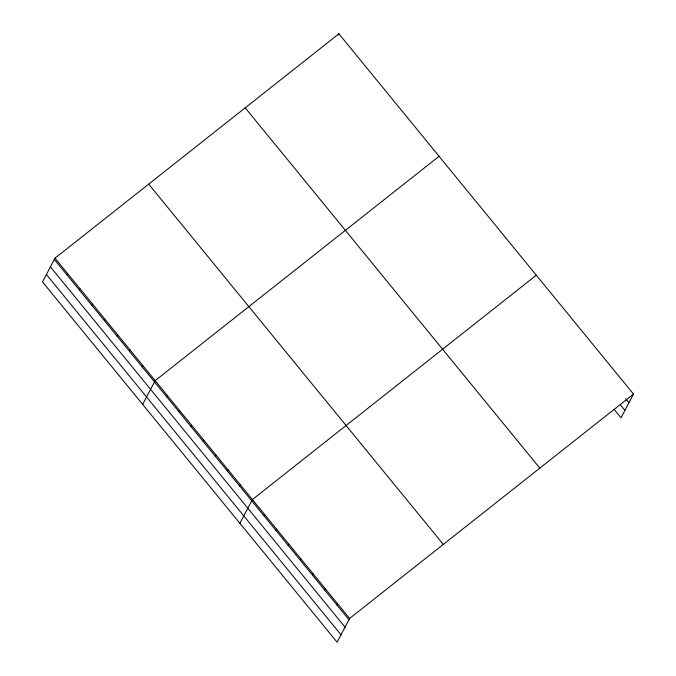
<?xml version="1.0" encoding="UTF-8"?>
<svg xmlns="http://www.w3.org/2000/svg" width="676" height="676" viewBox="0 0 676 676"><rect width="100%" height="100%" fill="white"/><g stroke="black" fill="none" stroke-linecap="round" stroke-linejoin="round"><path stroke-width="1.01" d="M55.001 258.164L42.487 281.909L337.104 642.2L349.619 618.455L633.513 394.091L338.896 33.8L55.001 258.164L349.619 618.455M66.856 274.743L67.524 273.476M79.379 290.055L80.047 288.787M91.894 305.366L92.561 304.099M104.417 320.678L105.084 319.41M116.94 335.997L117.607 334.73M129.462 351.309L130.13 350.041M141.985 366.62L142.653 365.353M142.653 404.409L155.167 380.664L439.07 156.3M338.228 35.067L338.896 33.8M166.659 396.795L167.327 395.528M178.81 411.659L179.478 410.391M190.962 426.514L191.629 425.246M203.113 441.377L203.78 440.11M215.264 456.241L215.94 454.973M227.423 471.104L228.091 469.837M239.574 485.968L240.242 484.7M239.879 523.3L252.393 499.564L536.296 275.2M263.877 515.687L264.544 514.419M276.036 530.55L276.704 529.283M288.187 545.414L288.855 544.146M300.338 560.277L301.006 559.01M312.489 575.141L313.157 573.873M324.649 590.004L325.317 588.737M336.8 604.868L337.468 603.592M633.513 394.091L620.999 417.836L613.96 409.233M625.739 398.865L628.933 402.778M620.433 404.941L624.911 410.416M245.211 107.839L539.828 468.138M148.686 184.125L443.304 544.417M54.333 259.432L348.951 619.723M50.421 266.851L345.039 627.142M46.39 274.49L341.008 634.781"/></g></svg>
